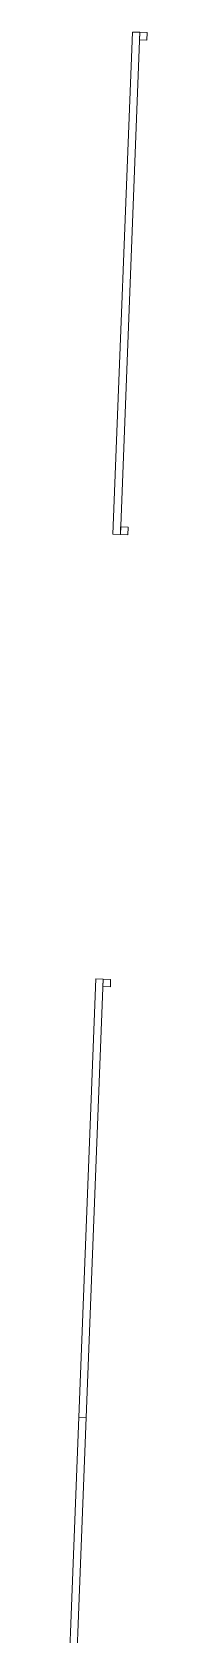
# Model space of a CAD drawing. Header units: millimetres. Extents: x 32078 to 83548, y -4690 to 56252.
# Drawn here: x 55835 to 56065, y 28715 to 33036 of the extents above; entities that cross this region are included whole.
import ezdxf

# ---------------------------------------------------------------- set-up
doc = ezdxf.new("R2010")
doc.units = ezdxf.units.MM
doc.header["$MEASUREMENT"] = 0
doc.layers.add('WALL-LNIG', color=1, linetype='Continuous', lineweight=0)

msp = doc.modelspace()

# ---------------------------------------------------------------- linework, layer by layer
at = {"layer": 'WALL-LNIG', "flags": 128}
for points in [[(56025.3, 33036), (56045.3, 33035.3), (55993, 31681.7), (55973, 31682.5), (56025.3, 33036)], [(56045.3, 33035.3), (56065.3, 33034.5), (56064.5, 33014.5), (56044.5, 33015.3), (56045.3, 33035.3)], [(55993, 31681.7), (56013, 31680.9), (56013.7, 31700.9), (55993.7, 31701.7), (55993, 31681.7)], [(55926.6, 30483.4), (55946.6, 30482.6), (55901, 29300.6), (55881, 29301.4), (55926.6, 30483.4)], [(55946.8, 30482.6), (55966.7, 30481.8), (55966, 30461.8), (55946, 30462.6), (55946.8, 30482.6)], [(55881, 29301.4), (55901, 29300.6), (55855.3, 28118.6), (55835.3, 28119.4), (55881, 29301.4)]]:
    msp.add_lwpolyline(points, close=True, dxfattribs=at)

doc.saveas('drawing.dxf')
